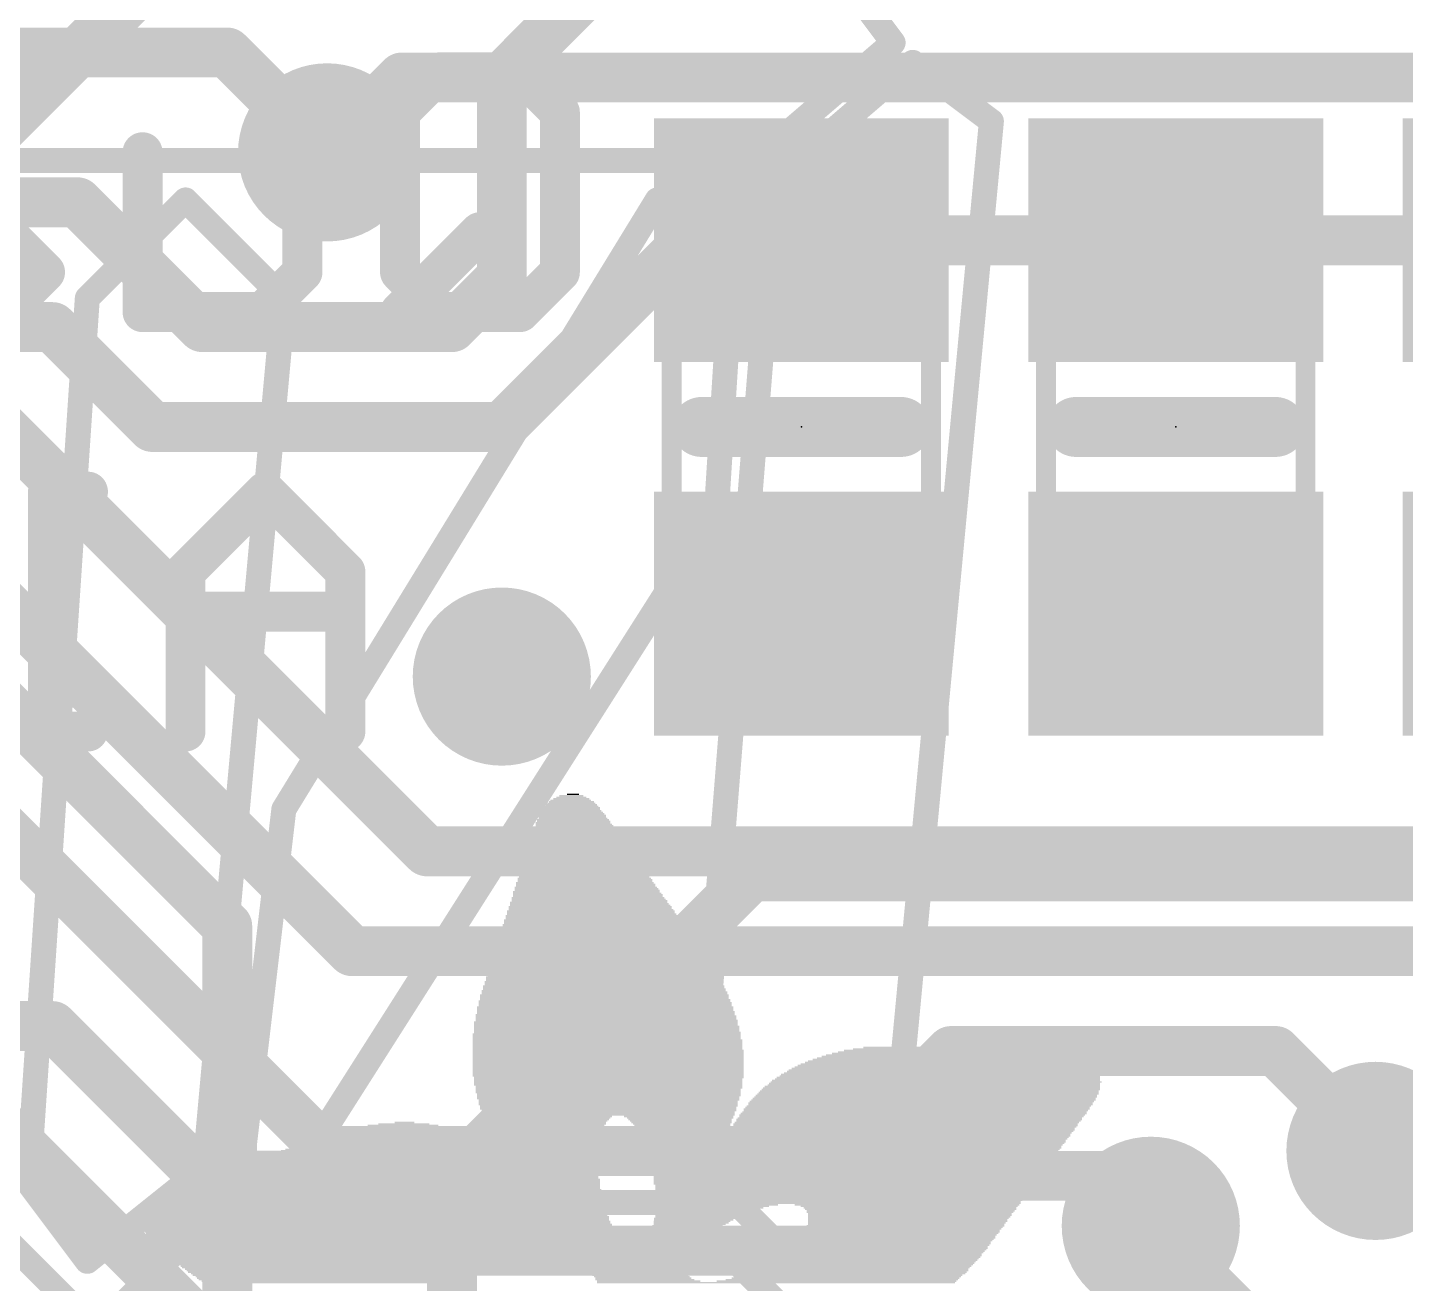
# Model space of a CAD drawing. Extents: x -25.5 to 33.9, y -16.6 to 18.1.
# Drawn here: x 6.1 to 13.11, y 0.09 to 6.48 of the extents above; entities that cross this region are included whole.
import ezdxf

# ---------------------------------------------------------------- set-up
doc = ezdxf.new("R2010")
doc.units = 0
for name, color, linetype in [('1', 12, 'CONTINUOUS'), ('16', 132, 'CONTINUOUS'), ('18', 110, 'CONTINUOUS'), ('22', 6, 'CONTINUOUS'), ('24', 53, 'CONTINUOUS'), ('51', 253, 'CONTINUOUS'), ('52', 4, 'CONTINUOUS')]:
    doc.layers.add(name, color=color, linetype=linetype)

# ---------------------------------------------------------------- blocks, each defined once
blk = doc.blocks.new('RECT')
blk.add_solid([(-0.5, -0.5), (0.5, -0.5), (-0.5, 0.5), (0.5, 0.5)])
blk = doc.blocks.new('ROUNDV')
at = {"const_width": 0.5}
blk.add_lwpolyline([(0, -0.25, 1), (0, 0.25, 1), (0, -0.25)], format="xyb", dxfattribs=at)

msp = doc.modelspace()

# ---------------------------------------------------------------- linework, layer by layer
at = {"layer": '1', "const_width": 0.254}
for points in [[(7.62, 7.62), (5.842, 5.842)], [(7.62, 5.842), (8.001, 6.223)], [(8.001, 6.223), (13.462, 6.223)], [(5.842, 3.175), (7.112, 1.905)], [(9.779, 2.159), (8.255, 0.635)], [(9.779, 2.159), (17.145, 2.159)], [(7.112, 1.905), (7.112, -0.762)], [(12.954, 0.762), (16.637, 0.762)], [(8.255, 0.635), (8.255, -2.667)], [(17.78, -5.588), (11.811, 0.381)]]:
    msp.add_lwpolyline(points, dxfattribs=at)
at = {"layer": '1', "const_width": 0.127}
for points in [[(8.001, 6.2865, 1), (8.001, 6.1595)], [(8.0459, 6.1781, 1), (7.9561, 6.2679)], [(7.5751, 5.8869, 1), (7.6649, 5.7971)], [(9.779, 2.2225, 1), (9.779, 2.0955)], [(9.8239, 2.1141, 1), (9.7341, 2.2039)], [(7.1755, 1.905, 1), (7.0485, 1.905)], [(7.0671, 1.8601, 1), (7.1569, 1.9499)], [(12.954, 0.8255, 1), (12.954, 0.6985)], [(8.3185, 0.635, 1), (8.1915, 0.635)], [(8.2101, 0.6799, 1), (8.2999, 0.5901)], [(11.8559, 0.4259, 1), (11.7661, 0.3361)]]:
    msp.add_lwpolyline(points, format="xyb", dxfattribs=at)
at = {"layer": '16', "const_width": 0.254}
for points in [[(8.509, 6.223), (9.906, 7.62)], [(-2.921, 6.35), (7.112, 6.35)], [(7.112, 6.35), (7.62, 5.842)], [(8.509, 5.207), (8.509, 6.223)], [(6.35, 5.588), (-0.635, 5.588)], [(6.35, 5.588), (6.985, 4.953)], [(8.509, 4.445), (9.459, 5.395)], [(9.459, 5.395), (10.033, 5.395)], [(10.033, 5.395), (11.938, 5.395)], [(11.938, 5.395), (13.843, 5.395)], [(8.255, 4.953), (8.509, 5.207)], [(-0.381, 4.953), (6.223, 4.953)], [(6.223, 4.953), (6.731, 4.445)], [(8.255, 4.953), (6.985, 4.953)], [(5.969, 4.445), (8.128, 2.286)], [(6.731, 4.445), (8.509, 4.445)], [(5.715, 3.81), (7.747, 1.778)], [(5.08, 3.302), (7.62, 0.762)], [(8.128, 2.286), (15.24, 2.286)], [(7.747, 1.778), (13.208, 1.778)], [(13.208, 1.778), (13.589, 1.397)], [(4.699, 1.397), (6.223, 1.397)], [(6.223, 1.397), (7.366, 0.254)], [(10.287, 0.762), (10.795, 1.27)], [(10.795, 1.27), (12.446, 1.27)], [(12.446, 1.27), (12.954, 0.762)], [(5.969, 0.889), (7.366, -0.508)], [(7.62, 0.762), (10.287, 0.762)], [(10.541, 0.254), (10.922, 0.635)], [(10.922, 0.635), (11.557, 0.635)], [(11.557, 0.635), (11.811, 0.381)], [(7.366, 0.254), (10.541, 0.254)]]:
    msp.add_lwpolyline(points, dxfattribs=at)
at = {"layer": '16', "const_width": 0.127}
for points in [[(7.1569, 6.3949, 1), (7.0671, 6.3051)], [(7.112, 6.2865, 1), (7.112, 6.4135)], [(8.5725, 6.223, 1), (8.4455, 6.223)], [(8.4641, 6.2679, 1), (8.5539, 6.1781)], [(7.5751, 5.7971, 1), (7.6649, 5.8869)], [(6.3949, 5.6329, 1), (6.3051, 5.5431)], [(6.35, 5.5245, 1), (6.35, 5.6515)], [(9.459, 5.4585, 1), (9.459, 5.3315)], [(9.5039, 5.3501, 1), (9.4141, 5.4399)], [(10.033, 5.4585, 1), (10.033, 5.3315)], [(10.033, 5.3315, 1), (10.033, 5.4585)], [(11.938, 5.4585, 1), (11.938, 5.3315)], [(11.938, 5.3315, 1), (11.938, 5.4585)], [(8.5539, 5.1621, 1), (8.4641, 5.2519)], [(8.4455, 5.207, 1), (8.5725, 5.207)], [(6.2679, 4.9979, 1), (6.1781, 4.9081)], [(6.223, 4.8895, 1), (6.223, 5.0165)], [(6.985, 5.0165, 1), (6.985, 4.8895)], [(6.9401, 4.9081, 1), (7.0299, 4.9979)], [(8.2101, 4.9979, 1), (8.2999, 4.9081)], [(8.255, 4.8895, 1), (8.255, 5.0165)], [(6.731, 4.5085, 1), (6.731, 4.3815)], [(8.509, 4.3815, 1), (8.509, 4.5085)], [(6.6861, 4.4001, 1), (6.7759, 4.4899)], [(8.4641, 4.4899, 1), (8.5539, 4.4001)], [(8.128, 2.3495, 1), (8.128, 2.2225)], [(8.0831, 2.2411, 1), (8.1729, 2.3309)], [(7.747, 1.8415, 1), (7.747, 1.7145)], [(13.2529, 1.8229, 1), (13.1631, 1.7331)], [(7.7021, 1.7331, 1), (7.7919, 1.8229)], [(6.2679, 1.4419, 1), (6.1781, 1.3521)], [(6.223, 1.3335, 1), (6.223, 1.4605)], [(10.795, 1.3335, 1), (10.795, 1.2065)], [(10.8399, 1.2251, 1), (10.7501, 1.3149)], [(12.4909, 1.3149, 1), (12.4011, 1.2251)], [(12.446, 1.2065, 1), (12.446, 1.3335)], [(7.62, 0.8255, 1), (7.62, 0.6985)], [(7.5751, 0.7171, 1), (7.6649, 0.8069)], [(10.2421, 0.8069, 1), (10.3319, 0.7171)], [(10.287, 0.6985, 1), (10.287, 0.8255)], [(12.9091, 0.7171, 1), (12.9989, 0.8069)], [(10.922, 0.6985, 1), (10.922, 0.5715)], [(10.9669, 0.5901, 1), (10.8771, 0.6799)], [(11.6019, 0.6799, 1), (11.5121, 0.5901)], [(11.557, 0.5715, 1), (11.557, 0.6985)], [(11.7661, 0.3361, 1), (11.8559, 0.4259)], [(7.366, 0.3175, 1), (7.366, 0.1905)], [(7.3211, 0.2091, 1), (7.4109, 0.2989)], [(10.4961, 0.2989, 1), (10.5859, 0.2091)], [(10.541, 0.1905, 1), (10.541, 0.3175)]]:
    msp.add_lwpolyline(points, format="xyb", dxfattribs=at)
at = {"layer": '22'}
for points, const_width in [([(8.1943, 6.2494), (7.991, 6.0461)], 0.2032), ([(8.6011, 6.2494), (8.1943, 6.2494)], 0.2032), ([(8.8045, 6.0461), (8.6011, 6.2494)], 0.2032), ([(7.991, 6.0461), (7.991, 5.2326)], 0.2032), ([(8.8045, 5.2326), (8.8045, 6.0461)], 0.2032), ([(6.6812, 5.0292), (6.6812, 5.8427)], 0.2032), ([(7.4947, 5.8427), (7.4947, 5.2326)], 0.2032), ([(6.185, 5.2326), (5.9816, 5.4359)], 0.2032), ([(8.3977, 5.4359), (7.991, 5.0292)], 0.2032), ([(5.9816, 5.0292), (6.185, 5.2326)], 0.2032), ([(7.4947, 5.2326), (7.2914, 5.0292)], 0.2032), ([(7.991, 5.2326), (8.1943, 5.0292)], 0.2032), ([(8.6011, 5.0292), (8.8045, 5.2326)], 0.2032), ([(7.2914, 5.0292), (6.6812, 5.0292)], 0.2032), ([(8.1943, 5.0292), (8.6011, 5.0292)], 0.2032), ([(9.525, 4.445), (10.541, 4.445)], 0.3048), ([(11.43, 4.445), (12.446, 4.445)], 0.3048), ([(6.4033, 4.1158), (6.1999, 4.1158)], 0.2032), ([(6.1999, 4.1158), (6.1999, 2.8956)], 0.2032), ([(7.3063, 4.1158), (6.8995, 3.7091)], 0.2032), ([(7.713, 3.7091), (7.3063, 4.1158)], 0.2032), ([(6.8995, 3.7091), (6.8995, 2.8956)], 0.2032), ([(7.713, 2.8956), (7.713, 3.7091)], 0.2032), ([(7.713, 3.5057), (6.8995, 3.5057)], 0.2032), ([(6.4033, 2.8956), (5.9965, 2.8956)], 0.2032)]:
    msp.add_lwpolyline(points, dxfattribs=dict(at, const_width=const_width))
for points, const_width in [([(8.1943, 6.3002, 1), (8.1943, 6.1986)], 0.1016), ([(8.2303, 6.2135, 1), (8.1584, 6.2854)], 0.1016), ([(8.637, 6.2854, 1), (8.5652, 6.2135)], 0.1016), ([(8.6011, 6.1986, 1), (8.6011, 6.3002)], 0.1016), ([(7.955, 6.082, 1), (8.0269, 6.0101)], 0.1016), ([(8.0418, 6.0461, 1), (7.9402, 6.0461)], 0.1016), ([(8.8553, 6.0461, 1), (8.7537, 6.0461)], 0.1016), ([(8.7685, 6.0101, 1), (8.8404, 6.082)], 0.1016), ([(6.732, 5.8427, 1), (6.6304, 5.8427)], 0.1016), ([(7.5455, 5.8427, 1), (7.4439, 5.8427)], 0.1016), ([(8.4336, 5.4, 1), (8.3618, 5.4719)], 0.1016), ([(6.2209, 5.1967, 1), (6.1491, 5.2685)], 0.1016), ([(7.5307, 5.1967, 1), (7.4588, 5.2685)], 0.1016), ([(8.0269, 5.2685, 1), (7.955, 5.1967)], 0.1016), ([(8.8404, 5.1967, 1), (8.7685, 5.2685)], 0.1016), ([(6.1491, 5.1967, 1), (6.2209, 5.2685)], 0.1016), ([(7.4439, 5.2326, 1), (7.5455, 5.2326)], 0.1016), ([(7.9402, 5.2326, 1), (8.0418, 5.2326)], 0.1016), ([(8.7537, 5.2326, 1), (8.8553, 5.2326)], 0.1016), ([(6.6812, 5.08, 1), (6.6812, 4.9784)], 0.1016), ([(7.2914, 4.9784, 1), (7.2914, 5.08)], 0.1016), ([(8.1943, 5.08, 1), (8.1943, 4.9784)], 0.1016), ([(8.6011, 4.9784, 1), (8.6011, 5.08)], 0.1016), ([(6.6304, 5.0292, 1), (6.732, 5.0292)], 0.1016), ([(7.2554, 5.0651, 1), (7.3273, 4.9933)], 0.1016), ([(7.955, 5.0651, 1), (8.0269, 4.9933)], 0.1016), ([(8.1584, 4.9933, 1), (8.2303, 5.0651)], 0.1016), ([(8.5652, 5.0651, 1), (8.637, 4.9933)], 0.1016), ([(9.525, 4.5212, 1), (9.525, 4.3688)], 0.1524), ([(10.541, 4.3688, 1), (10.541, 4.5212)], 0.1524), ([(11.43, 4.5212, 1), (11.43, 4.3688)], 0.1524), ([(12.446, 4.3688, 1), (12.446, 4.5212)], 0.1524), ([(6.1999, 4.1666, 1), (6.1999, 4.065)], 0.1016), ([(6.2507, 4.1158, 1), (6.1491, 4.1158)], 0.1016), ([(6.4033, 4.065, 1), (6.4033, 4.1666)], 0.1016), ([(7.3422, 4.1518, 1), (7.2704, 4.0799)], 0.1016), ([(7.3422, 4.0799, 1), (7.2704, 4.1518)], 0.1016), ([(6.9503, 3.7091, 1), (6.8487, 3.7091)], 0.1016), ([(6.8636, 3.745, 1), (6.9354, 3.6732)], 0.1016), ([(7.7638, 3.7091, 1), (7.6622, 3.7091)], 0.1016), ([(7.6771, 3.6732, 1), (7.7489, 3.745)], 0.1016), ([(6.8995, 3.5565, 1), (6.8995, 3.4549)], 0.1016), ([(7.713, 3.4549, 1), (7.713, 3.5565)], 0.1016), ([(6.1491, 2.8956, 1), (6.2507, 2.8956)], 0.1016), ([(6.4033, 2.8448, 1), (6.4033, 2.9464)], 0.1016), ([(6.8487, 2.8956, 1), (6.9503, 2.8956)], 0.1016), ([(7.6622, 2.8956, 1), (7.7638, 2.8956)], 0.1016)]:
    msp.add_lwpolyline(points, format="xyb", dxfattribs=dict(at, const_width=const_width))
at = {"layer": '24'}
for p in [(10.033, 4.445), (11.938, 4.445)]:
    msp.add_point(p, dxfattribs=at)
at = {"layer": '51', "const_width": 0.127}
for points in [[(10.2, 6.8), (10.5, 6.4)], [(10.5, 6.4), (9.8, 5.8)], [(9.9, 5.7), (10.6, 6.3)], [(10.6, 6.3), (11, 6)], [(11, 6), (10.5, 0.7)], [(9.8, 5.8), (4.2, 5.8)], [(9.5, 0.7), (9.9, 5.7)], [(6.9, 5.6), (6.4, 5.1)], [(7.4, 5.1), (6.9, 5.6)], [(7.4, 2.5), (9.3, 5.6)], [(9.3, 5.6), (9.7, 5.6)], [(9.7, 5.6), (9.6, 4)], [(6.4, 5.1), (6.1, 0.6)], [(7, 0.7), (7.4, 5.1)], [(9.6, 4), (7.5, 0.7)], [(7.2, 0.8), (7.4, 2.5)], [(7.2, 0.7), (7.2, 0.8)], [(6.9, 0.6), (7, 0.7)], [(7.5, 0.7), (7.2, 0.7)], [(10, 0.2), (9.5, 0.7)], [(10.5, 0.7), (10, 0.2)], [(6.1, 0.6), (6.4, 0.2)], [(6.4, 0.2), (6.9, 0.6)], [(5.8, 0.5), (6.3, 0)], [(6.6, 0), (7.1, 0.5)], [(7.1, 0.5), (9.4, 0.5)], [(9.4, 0.5), (9.9, 0)]]:
    msp.add_lwpolyline(points, dxfattribs=at)
at = {"layer": '51', "const_width": 0.0635}
for points in [[(10.4746, 6.381, 1), (10.5254, 6.4191)], [(10.5207, 6.3759, 1), (10.4793, 6.4241)], [(10.619, 6.3254, 1), (10.5809, 6.2746)], [(10.6207, 6.2759, 1), (10.5793, 6.3241)], [(11.0316, 5.997, 1), (10.9684, 6.003)], [(10.9809, 5.9746, 1), (11.0191, 6.0254)], [(9.7793, 5.8241, 1), (9.8207, 5.7759)], [(9.8, 5.7683, 1), (9.8, 5.8318)], [(9.8793, 5.7241, 1), (9.9207, 5.6759)], [(9.9316, 5.6975, 1), (9.8684, 5.7025)], [(6.9225, 5.6225, 1), (6.8775, 5.5775)], [(6.9225, 5.5775, 1), (6.8775, 5.6225)], [(9.3, 5.6318, 1), (9.3, 5.5683)], [(9.3271, 5.5834, 1), (9.2729, 5.6166)], [(9.7317, 5.598, 1), (9.6683, 5.602)], [(9.7, 5.5683, 1), (9.7, 5.6318)], [(6.3775, 5.1225, 1), (6.4225, 5.0775)], [(6.4317, 5.0979, 1), (6.3683, 5.1021)], [(7.4316, 5.0971, 1), (7.3684, 5.1029)], [(7.3775, 5.0775, 1), (7.4225, 5.1225)], [(9.5683, 4.002, 1), (9.6317, 3.998)], [(9.6268, 3.983, 1), (9.5732, 4.017)], [(7.3729, 2.5166, 1), (7.4271, 2.4834)], [(7.4315, 2.4963, 1), (7.3685, 2.5037)], [(7.2317, 0.8, 1), (7.1683, 0.8)], [(7.1685, 0.8037, 1), (7.2315, 0.7963)], [(6.9684, 0.7029, 1), (7.0316, 0.6971)], [(7.0225, 0.6775, 1), (6.9775, 0.7225)], [(7.2, 0.7318, 1), (7.2, 0.6683)], [(7.1683, 0.7, 1), (7.2317, 0.7)], [(7.4732, 0.717, 1), (7.5268, 0.683)], [(7.5, 0.6683, 1), (7.5, 0.7318)], [(9.5225, 0.7225, 1), (9.4775, 0.6775)], [(9.4684, 0.7025, 1), (9.5316, 0.6975)], [(10.4684, 0.703, 1), (10.5316, 0.697)], [(10.5225, 0.6775, 1), (10.4775, 0.7225)], [(6.1254, 0.619, 1), (6.0746, 0.5809)], [(6.0683, 0.6021, 1), (6.1317, 0.5979)], [(6.8775, 0.6225, 1), (6.9225, 0.5775)], [(6.9198, 0.5752, 1), (6.8802, 0.6248)], [(7.1, 0.5317, 1), (7.1, 0.4682)], [(7.1225, 0.4775, 1), (7.0775, 0.5225)], [(9.4225, 0.5225, 1), (9.3775, 0.4775)], [(9.4, 0.4682, 1), (9.4, 0.5317)], [(6.3802, 0.2248, 1), (6.4198, 0.1752)], [(6.3746, 0.181, 1), (6.4254, 0.219)], [(9.9775, 0.2225, 1), (10.0225, 0.1775)], [(9.9775, 0.1775, 1), (10.0225, 0.2225)]]:
    msp.add_lwpolyline(points, format="xyb", dxfattribs=at)
at = {"layer": '52', "const_width": 0.1016}
for points in [[(9.373, 4.826), (9.373, 4.064)], [(10.693, 4.801), (10.693, 4.064)], [(11.278, 4.826), (11.278, 4.064)], [(12.598, 4.801), (12.598, 4.064)]]:
    msp.add_lwpolyline(points, dxfattribs=at)
at = {"layer": '52', "const_width": 0.0508}
for points in [[(9.3984, 4.826, 1), (9.3476, 4.826)], [(10.7184, 4.801, 1), (10.6676, 4.801)], [(11.3034, 4.826, 1), (11.2526, 4.826)], [(12.6234, 4.801, 1), (12.5726, 4.801)], [(9.3476, 4.064, 1), (9.3984, 4.064)], [(10.6676, 4.064, 1), (10.7184, 4.064)], [(11.2526, 4.064, 1), (11.3034, 4.064)], [(12.5726, 4.064, 1), (12.6234, 4.064)]]:
    msp.add_lwpolyline(points, format="xyb", dxfattribs=at)

# ---------------------------------------------------------------- block references
at = {"layer": '16', "xscale": 1.24, "yscale": 1.5, "rotation": 270}
for p in [(10.033, 5.395), (11.938, 5.395), (13.843, 5.395), (10.033, 3.495), (11.938, 3.495), (13.843, 3.495)]:
    msp.add_blockref('RECT', p, dxfattribs=at)
at = {"layer": '18', "xscale": 0.9064, "yscale": 0.9064}
for p in [(7.62, 5.842), (7.62, 5.842), (8.509, 3.175), (8.509, 3.175), (12.954, 0.762), (12.954, 0.762), (11.811, 0.381), (11.811, 0.381)]:
    msp.add_blockref('ROUNDV', p, dxfattribs=at)
at = {"layer": '22', "rotation": 180}
for p, xscale, yscale in [((8.8634, 2.5222), 0.2591, 0.0076), ((8.8633, 2.5299), 0.2438, 0.0077), ((8.8633, 2.5375), 0.2286, 0.0076), ((8.8595, 2.5451), 0.2058, 0.0076), ((8.8634, 2.5527), 0.1829, 0.0076), ((8.8633, 2.5603), 0.1524, 0.0076), ((8.8634, 2.568), 0.1219, 0.0077), ((8.871, 2.5756), 0.0609, 0.0076), ((8.8672, 2.4689), 0.3429, 0.0076), ((8.8672, 2.4613), 0.3429, 0.0076), ((8.871, 2.4537), 0.3505, 0.0077), ((8.8633, 2.4841), 0.32, 0.0076), ((8.8672, 2.4765), 0.3277, 0.0076), ((8.8633, 2.4918), 0.3048, 0.0077), ((8.8633, 2.507), 0.2896, 0.0076), ((8.8633, 2.4994), 0.2896, 0.0076), ((8.8634, 2.5146), 0.2743, 0.0076), ((8.8824, 2.3851), 0.4343, 0.0076), ((8.8748, 2.4079), 0.4039, 0.0076), ((8.8786, 2.4003), 0.4115, 0.0076), ((8.8824, 2.3927), 0.4191, 0.0076), ((8.8709, 2.4308), 0.381, 0.0076), ((8.8748, 2.4232), 0.3887, 0.0076), ((8.8786, 2.4156), 0.3963, 0.0077), ((8.871, 2.446), 0.3657, 0.0076), ((8.8748, 2.4384), 0.3733, 0.0076), ((8.8938, 2.3165), 0.503, 0.0076), ((8.89, 2.3394), 0.48, 0.0077), ((8.8938, 2.3317), 0.4876, 0.0076), ((8.8938, 2.3241), 0.4876, 0.0076), ((8.8862, 2.3622), 0.4572, 0.0076), ((8.8862, 2.3546), 0.4572, 0.0076), ((8.89, 2.347), 0.4648, 0.0076), ((8.8862, 2.3698), 0.442, 0.0076), ((8.8824, 2.3775), 0.4343, 0.0077), ((8.9091, 2.2403), 0.5791, 0.0076), ((8.9053, 2.2631), 0.5563, 0.0077), ((8.9091, 2.2555), 0.5639, 0.0076), ((8.9129, 2.2479), 0.5715, 0.0076), ((8.8976, 2.2936), 0.5258, 0.0076), ((8.9014, 2.286), 0.5334, 0.0076), ((8.9052, 2.2784), 0.541, 0.0076), ((8.9052, 2.2708), 0.541, 0.0076), ((8.8976, 2.3089), 0.5106, 0.0076), ((8.9014, 2.3013), 0.5182, 0.0077), ((8.9243, 2.1717), 0.6553, 0.0076), ((8.9205, 2.1946), 0.6325, 0.0076), ((8.9205, 2.1869), 0.6325, 0.0077), ((8.9243, 2.1793), 0.6401, 0.0076), ((8.9167, 2.2098), 0.6096, 0.0076), ((8.9205, 2.2022), 0.6172, 0.0076), ((8.9129, 2.2174), 0.6019, 0.0076), ((8.9129, 2.2327), 0.5867, 0.0076), ((8.9167, 2.225), 0.5943, 0.0077), ((8.9358, 2.1031), 0.7239, 0.0076), ((8.9319, 2.126), 0.701, 0.0076), ((8.9357, 2.1184), 0.7086, 0.0076), ((8.9357, 2.1107), 0.7086, 0.0077), ((8.9281, 2.1488), 0.6782, 0.0077), ((8.9319, 2.1412), 0.6858, 0.0076), ((8.9319, 2.1336), 0.6858, 0.0076), ((8.9281, 2.1565), 0.663, 0.0076), ((8.9243, 2.1641), 0.6553, 0.0076), ((8.9472, 2.0498), 0.7773, 0.0076), ((8.951, 2.0422), 0.7849, 0.0076), ((8.9548, 2.0346), 0.7925, 0.0077), ((8.9395, 2.0803), 0.7468, 0.0076), ((8.9433, 2.0726), 0.7544, 0.0077), ((8.9471, 2.065), 0.762, 0.0076), ((8.9471, 2.0574), 0.762, 0.0076), ((8.9396, 2.0955), 0.7315, 0.0076), ((8.9434, 2.0879), 0.7391, 0.0076), ((8.9624, 1.9812), 0.8534, 0.0076), ((8.9624, 1.9736), 0.8534, 0.0076), ((8.9662, 1.966), 0.861, 0.0076), ((8.9586, 2.0041), 0.8306, 0.0076), ((8.9586, 1.9965), 0.8306, 0.0077), ((8.9624, 1.9888), 0.8382, 0.0076), ((8.951, 2.0269), 0.8001, 0.0076), ((8.9548, 2.0193), 0.8077, 0.0076), ((8.9586, 2.0117), 0.8153, 0.0076), ((8.9777, 1.8898), 0.9449, 0.0076), ((8.9738, 1.9126), 0.922, 0.0076), ((8.9776, 1.905), 0.9296, 0.0076), ((8.9815, 1.8974), 0.9373, 0.0076), ((8.97, 1.9355), 0.8992, 0.0076), ((8.9738, 1.9279), 0.9068, 0.0076), ((8.9738, 1.9203), 0.9068, 0.0077), ((8.97, 1.9507), 0.884, 0.0076), ((8.97, 1.9431), 0.884, 0.0076), ((8.9662, 1.9584), 0.8763, 0.0077), ((8.9891, 1.8364), 0.9983, 0.0076), ((8.9929, 1.8288), 1.0059, 0.0076), ((8.9967, 1.8212), 1.0135, 0.0076), ((8.9929, 1.8441), 0.9906, 0.0077), ((8.9853, 1.8593), 0.9753, 0.0076), ((8.9891, 1.8517), 0.9829, 0.0076), ((8.9815, 1.8821), 0.9525, 0.0077), ((8.9853, 1.8745), 0.9601, 0.0076), ((8.9853, 1.8669), 0.9601, 0.0076), ((9.0043, 1.7679), 1.0744, 0.0077), ((9.0081, 1.7602), 1.082, 0.0076), ((9.0081, 1.7526), 1.082, 0.0076), ((9.0005, 1.7907), 1.0516, 0.0076), ((9.0005, 1.7831), 1.0516, 0.0076), ((9.0043, 1.7755), 1.0592, 0.0076), ((8.9929, 1.8136), 1.0211, 0.0076), ((8.9967, 1.806), 1.0287, 0.0077), ((9.0005, 1.7983), 1.0363, 0.0076), ((9.0157, 1.6993), 1.143, 0.0076), ((9.0157, 1.6917), 1.143, 0.0077), ((9.0195, 1.684), 1.1506, 0.0076), ((9.0119, 1.7221), 1.1202, 0.0076), ((9.0157, 1.7145), 1.1278, 0.0076), ((9.0157, 1.7069), 1.1278, 0.0076), ((9.0081, 1.745), 1.0972, 0.0076), ((9.012, 1.7374), 1.1049, 0.0076), ((9.012, 1.7298), 1.1049, 0.0077), ((9.0234, 1.6231), 1.2039, 0.0076), ((9.0272, 1.6155), 1.2115, 0.0077), ((9.0234, 1.6459), 1.1887, 0.0076), ((9.0234, 1.6383), 1.1887, 0.0076), ((9.0272, 1.6307), 1.1963, 0.0076), ((9.0196, 1.6764), 1.1659, 0.0076), ((9.0196, 1.6688), 1.1659, 0.0076), ((9.0234, 1.6612), 1.1735, 0.0076), ((9.0234, 1.6536), 1.1735, 0.0077), ((9.031, 1.5545), 1.2649, 0.0076), ((9.031, 1.5469), 1.2649, 0.0076), ((9.031, 1.5393), 1.2649, 0.0077), ((9.0272, 1.5774), 1.2421, 0.0077), ((9.031, 1.5697), 1.2497, 0.0076), ((9.031, 1.5621), 1.2497, 0.0076), ((9.0272, 1.6002), 1.2269, 0.0076), ((9.0272, 1.5926), 1.2269, 0.0076), ((9.031, 1.585), 1.2345, 0.0076), ((9.0272, 1.6078), 1.2115, 0.0076), ((9.0348, 1.4935), 1.303, 0.0076), ((9.0348, 1.4859), 1.303, 0.0076), ((9.0348, 1.4783), 1.303, 0.0076), ((9.0386, 1.4707), 1.3106, 0.0076), ((9.0348, 1.5164), 1.2878, 0.0076), ((9.0348, 1.5088), 1.2878, 0.0076), ((9.0348, 1.5011), 1.2878, 0.0077), ((9.031, 1.524), 1.2801, 0.0076), ((9.0348, 1.5316), 1.2725, 0.0076), ((9.0386, 1.4173), 1.3411, 0.0076), ((9.0386, 1.4097), 1.3411, 0.0076), ((9.0386, 1.4021), 1.3411, 0.0076), ((9.0348, 1.4554), 1.3183, 0.0076), ((9.0386, 1.4478), 1.3259, 0.0076), ((9.0386, 1.4402), 1.3259, 0.0076), ((9.0386, 1.4326), 1.3259, 0.0076), ((9.0424, 1.425), 1.3335, 0.0077), ((9.0386, 1.463), 1.3106, 0.0077), ((9.0424, 1.3564), 1.364, 0.0076), ((9.0424, 1.3488), 1.364, 0.0077), ((9.0424, 1.3411), 1.364, 0.0076), ((9.0424, 1.3335), 1.364, 0.0076), ((9.0424, 1.3945), 1.3488, 0.0076), ((9.0424, 1.3869), 1.3488, 0.0077), ((9.0424, 1.3792), 1.3488, 0.0076), ((9.0424, 1.3716), 1.3488, 0.0076), ((9.0462, 1.364), 1.3564, 0.0076), ((9.0462, 1.3259), 1.3716, 0.0076), ((9.0462, 1.3183), 1.3716, 0.0076), ((9.0462, 1.3107), 1.3716, 0.0077), ((9.0462, 1.303), 1.3716, 0.0076), ((9.0462, 1.2954), 1.3716, 0.0076), ((9.0462, 1.2878), 1.3716, 0.0076), ((9.0462, 1.2802), 1.3716, 0.0076), ((9.05, 1.2726), 1.3792, 0.0077), ((9.05, 1.2649), 1.3792, 0.0076), ((10.8483, 1.2649), 1.2573, 0.0076), ((10.8559, 1.2726), 1.2115, 0.0077), ((10.8712, 1.2802), 1.1506, 0.0076), ((10.8864, 1.2878), 1.0744, 0.0076), ((11.0617, 1.2954), 0.602, 0.0076), ((9.05, 1.2573), 1.3792, 0.0076), ((9.05, 1.2497), 1.3792, 0.0076), ((9.05, 1.2421), 1.3792, 0.0076), ((9.05, 1.2345), 1.3792, 0.0077), ((9.05, 1.2268), 1.3792, 0.0076), ((9.05, 1.2192), 1.3792, 0.0076), ((9.05, 1.2116), 1.3792, 0.0076), ((9.05, 1.204), 1.3792, 0.0076), ((9.05, 1.1964), 1.3792, 0.0077), ((9.05, 1.1887), 1.3792, 0.0076), ((10.7683, 1.1887), 1.5392, 0.0076), ((10.7759, 1.1964), 1.524, 0.0077), ((10.7797, 1.204), 1.5011, 0.0076), ((10.7873, 1.2116), 1.4707, 0.0076), ((10.795, 1.2192), 1.4554, 0.0076), ((10.8026, 1.2268), 1.425, 0.0076), ((10.8102, 1.2345), 1.3945, 0.0077), ((10.8217, 1.2421), 1.3716, 0.0076), ((10.8293, 1.2497), 1.3411, 0.0076), ((10.8369, 1.2573), 1.2954, 0.0076), ((9.05, 1.1811), 1.3792, 0.0076), ((9.05, 1.1735), 1.3792, 0.0076), ((9.05, 1.1659), 1.3792, 0.0076), ((9.05, 1.1583), 1.3792, 0.0077), ((9.05, 1.1506), 1.3792, 0.0076), ((9.05, 1.143), 1.3792, 0.0076), ((9.0538, 1.1354), 1.3716, 0.0076), ((9.05, 1.1278), 1.364, 0.0076), ((9.05, 1.1201), 1.364, 0.0077), ((10.7188, 1.1201), 1.6688, 0.0077), ((10.7264, 1.1278), 1.6536, 0.0076), ((10.7302, 1.1354), 1.6459, 0.0076), ((10.7378, 1.143), 1.6307, 0.0076), ((10.7416, 1.1506), 1.6231, 0.0076), ((10.7493, 1.1583), 1.6078, 0.0077), ((10.7531, 1.1659), 1.585, 0.0076), ((10.7569, 1.1735), 1.5774, 0.0076), ((10.7607, 1.1811), 1.5544, 0.0076), ((9.05, 1.1125), 1.364, 0.0076), ((9.05, 1.1049), 1.364, 0.0076), ((9.05, 1.0973), 1.364, 0.0076), ((9.0538, 1.0897), 1.3564, 0.0076), ((9.0538, 1.082), 1.3564, 0.0077), ((9.05, 1.0744), 1.3488, 0.0076), ((9.05, 1.0668), 1.3488, 0.0076), ((9.05, 1.0592), 1.3488, 0.0076), ((9.0539, 1.0516), 1.3411, 0.0076), ((10.6769, 1.0516), 1.7374, 0.0076), ((10.6807, 1.0592), 1.7298, 0.0076), ((10.6845, 1.0668), 1.7222, 0.0076), ((10.6921, 1.0744), 1.7221, 0.0076), ((10.6959, 1.082), 1.7145, 0.0077), ((10.6997, 1.0897), 1.7069, 0.0076), ((10.7073, 1.0973), 1.6917, 0.0076), ((10.7112, 1.1049), 1.684, 0.0076), ((10.7188, 1.1125), 1.684, 0.0076), ((9.0539, 1.044), 1.3411, 0.0077), ((9.0501, 1.0363), 1.3335, 0.0076), ((9.0501, 1.0287), 1.3335, 0.0076), ((9.05, 1.0135), 1.3182, 0.0076), ((9.05, 1.0059), 1.3182, 0.0077), ((9.05, 0.9982), 1.3182, 0.0076), ((9.0539, 1.0211), 1.3259, 0.0076), ((9.0538, 0.9906), 1.3106, 0.0076), ((9.05, 0.983), 1.303, 0.0076), ((10.6235, 0.983), 1.7526, 0.0076), ((10.6312, 0.9906), 1.7526, 0.0076), ((10.6388, 1.0059), 1.7526, 0.0077), ((10.6388, 0.9982), 1.7526, 0.0076), ((10.6464, 1.0135), 1.7526, 0.0076), ((10.654, 1.0211), 1.7526, 0.0076), ((10.6578, 1.0287), 1.745, 0.0076), ((10.6654, 1.0363), 1.7449, 0.0076), ((10.6692, 1.044), 1.7373, 0.0077), ((9.05, 0.9754), 1.303, 0.0076), ((9.0538, 0.9677), 1.2954, 0.0077), ((9.05, 0.9601), 1.2878, 0.0076), ((9.0538, 0.9525), 1.2802, 0.0076), ((9.0538, 0.9449), 1.2802, 0.0076), ((8.7414, 0.9373), 0.6554, 0.0076), ((8.7414, 0.9297), 0.64, 0.0077), ((8.7376, 0.922), 0.6324, 0.0076), ((8.7376, 0.9144), 0.6172, 0.0076), ((9.4082, 0.9373), 0.5563, 0.0076), ((9.4158, 0.9297), 0.541, 0.0077), ((9.4158, 0.922), 0.5258, 0.0076), ((9.4196, 0.9144), 0.5182, 0.0076), ((10.5816, 0.922), 1.7602, 0.0076), ((10.5778, 0.9144), 1.7526, 0.0076), ((10.5854, 0.9297), 1.7526, 0.0077), ((10.5969, 0.9449), 1.7602, 0.0076), ((10.5931, 0.9373), 1.7526, 0.0076), ((10.6045, 0.9525), 1.7602, 0.0076), ((10.6083, 0.9601), 1.7526, 0.0076), ((10.6197, 0.9754), 1.7602, 0.0076), ((10.6159, 0.9677), 1.7526, 0.0077), ((7.9909, 0.8382), 0.7239, 0.0076), ((7.9946, 0.8458), 0.6858, 0.0076), ((7.9947, 0.8535), 0.6401, 0.0077), ((7.9985, 0.8611), 0.6019, 0.0076), ((7.9985, 0.8687), 0.5563, 0.0076), ((7.9985, 0.8763), 0.4953, 0.0076), ((8.0061, 0.8839), 0.4343, 0.0076), ((8.0061, 0.8916), 0.3581, 0.0077), ((8.0099, 0.8992), 0.2591, 0.0076), ((8.0137, 0.9068), 0.099, 0.0076), ((8.7338, 0.9068), 0.6096, 0.0076), ((8.7376, 0.8992), 0.602, 0.0076), ((8.7338, 0.8916), 0.5944, 0.0077), ((8.7376, 0.8839), 0.5868, 0.0076), ((8.7338, 0.8763), 0.5791, 0.0076), ((8.7376, 0.8687), 0.5715, 0.0076), ((8.7376, 0.8611), 0.5715, 0.0076), ((8.7376, 0.8535), 0.5562, 0.0077), ((8.7376, 0.8458), 0.5562, 0.0076), ((8.7414, 0.8382), 0.5486, 0.0076), ((9.4234, 0.9068), 0.5106, 0.0076), ((9.4234, 0.8992), 0.4953, 0.0076), ((9.4272, 0.8916), 0.4876, 0.0077), ((9.431, 0.8839), 0.48, 0.0076), ((9.4272, 0.8763), 0.4724, 0.0076), ((9.431, 0.8687), 0.4648, 0.0076), ((9.431, 0.8611), 0.4496, 0.0076), ((10.3073, 0.8535), 2.2022, 0.0077), ((10.3073, 0.8458), 2.187, 0.0076), ((10.3073, 0.8382), 2.187, 0.0076), ((10.5397, 0.8611), 1.7526, 0.0076), ((10.5473, 0.8763), 1.7526, 0.0076), ((10.5473, 0.8687), 1.7526, 0.0076), ((10.555, 0.8839), 1.7526, 0.0076), ((10.5626, 0.8992), 1.7526, 0.0076), ((10.5626, 0.8916), 1.7526, 0.0077), ((10.5702, 0.9068), 1.7526, 0.0076), ((7.9375, 0.7696), 1.0592, 0.0076), ((7.9489, 0.7772), 1.0211, 0.0077), ((7.9527, 0.7849), 0.983, 0.0076), ((7.9604, 0.7925), 0.9525, 0.0076), ((7.9642, 0.8001), 0.9144, 0.0076), ((7.9718, 0.8077), 0.8839, 0.0076), ((7.9756, 0.8154), 0.8458, 0.0077), ((7.9794, 0.823), 0.8078, 0.0076), ((7.9832, 0.8306), 0.7696, 0.0076), ((8.7414, 0.8306), 0.5334, 0.0076), ((8.7414, 0.823), 0.5334, 0.0076), ((8.7452, 0.8154), 0.5258, 0.0077), ((8.749, 0.8077), 0.5182, 0.0076), ((8.749, 0.8001), 0.5182, 0.0076), ((8.7529, 0.7925), 0.5105, 0.0076), ((8.7529, 0.7849), 0.4953, 0.0076), ((8.7567, 0.7772), 0.4877, 0.0077), ((8.7567, 0.7696), 0.4877, 0.0076), ((10.3074, 0.8306), 2.1717, 0.0076), ((10.3035, 0.823), 2.164, 0.0076), ((10.3035, 0.8154), 2.1488, 0.0077), ((10.3035, 0.8077), 2.1488, 0.0076), ((10.3035, 0.8001), 2.1336, 0.0076), ((10.2997, 0.7925), 2.126, 0.0076), ((10.2959, 0.7849), 2.1184, 0.0076), ((10.2958, 0.7696), 2.1031, 0.0076), ((10.2997, 0.7772), 2.1108, 0.0077), ((7.8765, 0.7011), 1.364, 0.0077), ((7.8841, 0.7087), 1.3335, 0.0076), ((7.888, 0.7163), 1.2954, 0.0076), ((7.8994, 0.7239), 1.2573, 0.0076), ((7.907, 0.7315), 1.2268, 0.0076), ((7.9146, 0.7392), 1.1963, 0.0077), ((7.9184, 0.7468), 1.1583, 0.0076), ((7.9261, 0.7544), 1.1277, 0.0076), ((7.9337, 0.762), 1.0973, 0.0076), ((8.7605, 0.762), 0.4801, 0.0076), ((8.7643, 0.7544), 0.4725, 0.0076), ((8.7681, 0.7468), 0.4648, 0.0076), ((8.7681, 0.7392), 0.4648, 0.0077), ((8.7719, 0.7315), 0.4572, 0.0076), ((8.7757, 0.7239), 0.4496, 0.0076), ((8.7795, 0.7163), 0.442, 0.0076), ((8.7833, 0.7087), 0.4344, 0.0076), ((8.7833, 0.7011), 0.4344, 0.0077), ((10.2958, 0.762), 2.0879, 0.0076), ((10.2958, 0.7544), 2.0879, 0.0076), ((10.292, 0.7468), 2.0803, 0.0076), ((10.2844, 0.7163), 2.0497, 0.0076), ((10.2921, 0.7392), 2.065, 0.0077), ((10.2883, 0.7315), 2.0574, 0.0076), ((10.2883, 0.7239), 2.0574, 0.0076), ((10.2844, 0.7087), 2.0345, 0.0076), ((10.2806, 0.7011), 2.0269, 0.0077), ((7.9909, 0.6325), 2.0193, 0.0076), ((8.0023, 0.6401), 1.9965, 0.0076), ((8.0137, 0.6477), 1.9736, 0.0076), ((8.0252, 0.6553), 1.9507, 0.0076), ((8.0366, 0.663), 1.9279, 0.0077), ((8.0518, 0.6706), 1.8974, 0.0076), ((8.0633, 0.6782), 1.8745, 0.0076), ((7.8613, 0.6858), 1.425, 0.0076), ((7.8689, 0.6934), 1.3944, 0.0076), ((8.7872, 0.6934), 0.4267, 0.0076), ((8.791, 0.6858), 0.4191, 0.0076), ((10.2806, 0.6934), 2.0269, 0.0076), ((10.2769, 0.6858), 2.0193, 0.0076), ((10.2769, 0.6782), 2.0041, 0.0076), ((10.273, 0.6706), 1.9964, 0.0076), ((10.273, 0.663), 1.9964, 0.0077), ((10.2692, 0.6553), 1.9888, 0.0076), ((10.2654, 0.6477), 1.9812, 0.0076), ((10.2692, 0.6401), 1.9736, 0.0076), ((10.2654, 0.6325), 1.966, 0.0076), ((7.8994, 0.5639), 2.2326, 0.0076), ((7.9032, 0.5715), 2.2098, 0.0076), ((7.9146, 0.5791), 2.1869, 0.0076), ((7.9223, 0.5867), 2.1717, 0.0077), ((7.9337, 0.5944), 2.1488, 0.0076), ((7.9451, 0.602), 2.126, 0.0076), ((7.9604, 0.6096), 2.0955, 0.0076), ((7.9718, 0.6172), 2.0726, 0.0076), ((7.9794, 0.6249), 2.0422, 0.0077), ((10.2577, 0.6172), 1.9507, 0.0076), ((10.2577, 0.6096), 1.9507, 0.0076), ((10.2539, 0.602), 1.9431, 0.0076), ((10.2501, 0.5944), 1.9355, 0.0076), ((10.2616, 0.6249), 1.9584, 0.0077), ((10.2501, 0.5867), 1.9203, 0.0077), ((10.2501, 0.5791), 1.9203, 0.0076), ((10.2463, 0.5715), 1.9127, 0.0076), ((10.2425, 0.5639), 1.905, 0.0076), ((7.869, 0.4953), 2.3241, 0.0076), ((7.869, 0.4877), 2.3241, 0.0076), ((7.8689, 0.5029), 2.3088, 0.0076), ((7.8727, 0.5182), 2.3012, 0.0076), ((7.8727, 0.5106), 2.3012, 0.0077), ((7.8765, 0.5258), 2.2936, 0.0076), ((7.8765, 0.5334), 2.2784, 0.0076), ((7.8803, 0.541), 2.2707, 0.0076), ((7.888, 0.5486), 2.2555, 0.0077), ((7.8918, 0.5563), 2.2479, 0.0076), ((10.2234, 0.5106), 1.8669, 0.0077), ((10.2196, 0.5029), 1.8593, 0.0076), ((10.2196, 0.4953), 1.8593, 0.0076), ((10.2387, 0.5563), 1.8974, 0.0076), ((10.2387, 0.5486), 1.8974, 0.0077), ((10.2349, 0.541), 1.8898, 0.0076), ((10.2311, 0.5334), 1.8822, 0.0076), ((10.2273, 0.5258), 1.8746, 0.0076), ((10.2273, 0.5182), 1.8746, 0.0076), ((9.6025, 0.4877), 0.6249, 0.0076), ((10.5702, 0.4877), 1.143, 0.0076), ((7.8651, 0.4572), 2.347, 0.0076), ((7.8651, 0.4496), 2.347, 0.0076), ((7.8689, 0.442), 2.3546, 0.0076), ((7.8689, 0.4344), 2.3546, 0.0077), ((7.8727, 0.4267), 2.3622, 0.0076), ((7.8727, 0.4191), 2.3622, 0.0076), ((7.8651, 0.4801), 2.3318, 0.0076), ((7.8651, 0.4725), 2.3318, 0.0077), ((7.8689, 0.4648), 2.3394, 0.0076), ((9.492, 0.4191), 0.4191, 0.0076), ((9.5796, 0.4801), 0.5792, 0.0076), ((9.5644, 0.4725), 0.5487, 0.0077), ((9.5529, 0.4648), 0.5258, 0.0076), ((9.5415, 0.4572), 0.503, 0.0076), ((9.5301, 0.4496), 0.4801, 0.0076), ((9.511, 0.4344), 0.442, 0.0077), ((9.5034, 0.4267), 0.4268, 0.0076), ((9.5225, 0.442), 0.4649, 0.0076), ((10.5816, 0.4801), 1.1049, 0.0076), ((10.5854, 0.4725), 1.0821, 0.0077), ((10.5892, 0.4648), 1.0745, 0.0076), ((10.5892, 0.4572), 1.0591, 0.0076), ((10.5854, 0.4496), 1.0515, 0.0076), ((10.5854, 0.442), 1.0363, 0.0076), ((10.5854, 0.4344), 1.0363, 0.0077), ((10.5816, 0.4267), 1.0287, 0.0076), ((10.5778, 0.4191), 1.0211, 0.0076), ((7.8689, 0.4115), 2.3698, 0.0076), ((7.8727, 0.4039), 2.3774, 0.0076), ((7.8727, 0.3963), 2.3774, 0.0077), ((7.8765, 0.3886), 2.3851, 0.0076), ((7.8765, 0.381), 2.3851, 0.0076), ((7.8841, 0.3734), 2.3851, 0.0076), ((7.8841, 0.3658), 2.3851, 0.0076), ((7.888, 0.3582), 2.3927, 0.0077), ((7.888, 0.3505), 2.3927, 0.0076), ((9.4272, 0.3505), 0.32, 0.0076), ((9.4539, 0.381), 0.3581, 0.0076), ((9.4501, 0.3734), 0.3505, 0.0076), ((9.4425, 0.3658), 0.3353, 0.0076), ((9.4387, 0.3582), 0.3277, 0.0077), ((9.4767, 0.4039), 0.3886, 0.0076), ((9.4729, 0.3963), 0.381, 0.0077), ((9.4653, 0.3886), 0.3658, 0.0076), ((9.4844, 0.4115), 0.4039, 0.0076), ((10.5435, 0.3505), 0.9982, 0.0076), ((10.5511, 0.3658), 0.9983, 0.0076), ((10.5473, 0.3582), 0.9906, 0.0077), ((10.5626, 0.381), 1.0058, 0.0076), ((10.5588, 0.3734), 0.9982, 0.0076), ((10.574, 0.4115), 1.0134, 0.0076), ((10.574, 0.4039), 1.0134, 0.0076), ((10.5702, 0.3963), 1.0058, 0.0077), ((10.5664, 0.3886), 0.9982, 0.0076), ((7.8956, 0.3429), 2.3927, 0.0076), ((7.8994, 0.3353), 2.4003, 0.0076), ((7.8994, 0.3277), 2.4003, 0.0076), ((7.9071, 0.3201), 2.4003, 0.0077), ((7.9146, 0.3124), 2.4003, 0.0076), ((7.9184, 0.3048), 2.4079, 0.0076), ((7.9261, 0.2972), 2.4079, 0.0076), ((7.9337, 0.2896), 2.4079, 0.0076), ((7.9413, 0.282), 2.408, 0.0077), ((9.3701, 0.282), 0.2819, 0.0077), ((9.3777, 0.2896), 0.2819, 0.0076), ((9.3891, 0.3048), 0.2896, 0.0076), ((9.3853, 0.2972), 0.282, 0.0076), ((9.3967, 0.3124), 0.2896, 0.0076), ((9.4082, 0.3277), 0.2971, 0.0076), ((9.4044, 0.3201), 0.2895, 0.0077), ((9.4234, 0.3429), 0.3124, 0.0076), ((9.4196, 0.3353), 0.3048, 0.0076), ((10.4864, 0.282), 1.0058, 0.0077), ((10.494, 0.2896), 1.0058, 0.0076), ((10.4978, 0.2972), 0.9982, 0.0076), ((10.5054, 0.3048), 0.9982, 0.0076), ((10.513, 0.3124), 0.9983, 0.0076), ((10.5207, 0.3201), 0.9982, 0.0077), ((10.5245, 0.3277), 0.9906, 0.0076), ((10.5359, 0.3429), 0.9982, 0.0076), ((10.5321, 0.3353), 0.9906, 0.0076), ((7.9527, 0.2743), 2.4155, 0.0076), ((8.1242, 0.2667), 2.7432, 0.0076), ((7.6099, 0.2591), 1.6993, 0.0076), ((7.5946, 0.2515), 1.6536, 0.0076), ((7.5908, 0.2439), 1.6154, 0.0077), ((7.587, 0.2362), 1.5926, 0.0076), ((7.5832, 0.2286), 1.5697, 0.0076), ((7.5832, 0.221), 1.5393, 0.0076), ((7.5832, 0.2134), 1.524, 0.0076), ((9.0729, 0.2591), 0.8306, 0.0076), ((9.0919, 0.2515), 0.7772, 0.0076), ((9.111, 0.2439), 0.7391, 0.0077), ((9.1224, 0.2362), 0.701, 0.0076), ((9.13, 0.2286), 0.6706, 0.0076), ((9.1415, 0.221), 0.6477, 0.0076), ((9.1491, 0.2134), 0.6172, 0.0076), ((9.3586, 0.2743), 0.2896, 0.0076), ((10.414, 0.2134), 1.044, 0.0076), ((10.4254, 0.221), 1.0363, 0.0076), ((10.433, 0.2286), 1.0363, 0.0076), ((10.4406, 0.2362), 1.0211, 0.0076), ((10.4482, 0.2439), 1.0211, 0.0077), ((10.4597, 0.2515), 1.0134, 0.0076), ((10.4673, 0.2591), 1.0135, 0.0076), ((10.4749, 0.2667), 1.0135, 0.0076), ((10.4787, 0.2743), 1.0059, 0.0076), ((7.5832, 0.2058), 1.5087, 0.0077), ((7.587, 0.1981), 1.4859, 0.0076), ((7.587, 0.1905), 1.4707, 0.0076), ((7.5908, 0.1829), 1.463, 0.0076), ((7.5984, 0.1753), 1.4478, 0.0076), ((7.6022, 0.1677), 1.4402, 0.0077), ((7.6099, 0.16), 1.4249, 0.0076), ((7.6137, 0.1524), 1.4173, 0.0076), ((7.6175, 0.1448), 1.4097, 0.0076), ((7.6251, 0.1372), 1.3945, 0.0076), ((9.1567, 0.2058), 0.602, 0.0077), ((9.1605, 0.1981), 0.5792, 0.0076), ((9.1682, 0.1905), 0.5639, 0.0076), ((9.1758, 0.1829), 0.5487, 0.0076), ((9.1834, 0.1753), 0.5334, 0.0076), ((9.1872, 0.1677), 0.5258, 0.0077), ((9.1948, 0.16), 0.5106, 0.0076), ((9.1986, 0.1524), 0.503, 0.0076), ((9.2025, 0.1448), 0.4953, 0.0076), ((9.2101, 0.1372), 0.4953, 0.0076), ((10.3073, 0.1372), 1.1202, 0.0076), ((10.3187, 0.1448), 1.1125, 0.0076), ((10.3339, 0.1524), 1.0973, 0.0076), ((10.3416, 0.16), 1.082, 0.0076), ((10.353, 0.1677), 1.0744, 0.0077), ((10.3645, 0.1753), 1.0668, 0.0076), ((10.3759, 0.1829), 1.0592, 0.0076), ((10.3873, 0.1905), 1.0516, 0.0076), ((10.3949, 0.1981), 1.0515, 0.0076), ((10.4063, 0.2058), 1.0439, 0.0077), ((7.6327, 0.1295), 1.3944, 0.0077), ((7.6441, 0.1219), 1.3868, 0.0076), ((7.6479, 0.1143), 1.3792, 0.0076), ((7.6556, 0.1067), 1.3793, 0.0076), ((7.667, 0.0991), 1.3716, 0.0076), ((7.6746, 0.0915), 1.3716, 0.0077), ((9.2139, 0.1295), 0.4877, 0.0077), ((9.2215, 0.1219), 0.4877, 0.0076), ((9.2367, 0.1067), 0.503, 0.0076), ((9.2291, 0.1143), 0.4877, 0.0076), ((9.9035, 0.0915), 1.8211, 0.0077), ((9.2558, 0.0991), 0.5257, 0.0076), ((10.2121, 0.0991), 1.2192, 0.0076), ((10.2388, 0.1067), 1.1811, 0.0076), ((10.2578, 0.1143), 1.1582, 0.0076), ((10.2768, 0.1219), 1.1354, 0.0076), ((10.2882, 0.1295), 1.1277, 0.0077)]:
    msp.add_blockref('RECT', p, dxfattribs=dict(at, xscale=xscale, yscale=yscale))
at = {"layer": '52', "xscale": 0.7501, "yscale": 1.4501, "rotation": 270}
for p in [(10.0319, 5.1622), (11.9368, 5.1622), (10.0319, 3.7144), (11.9368, 3.7144)]:
    msp.add_blockref('RECT', p, dxfattribs=at)

doc.saveas('drawing.dxf')
